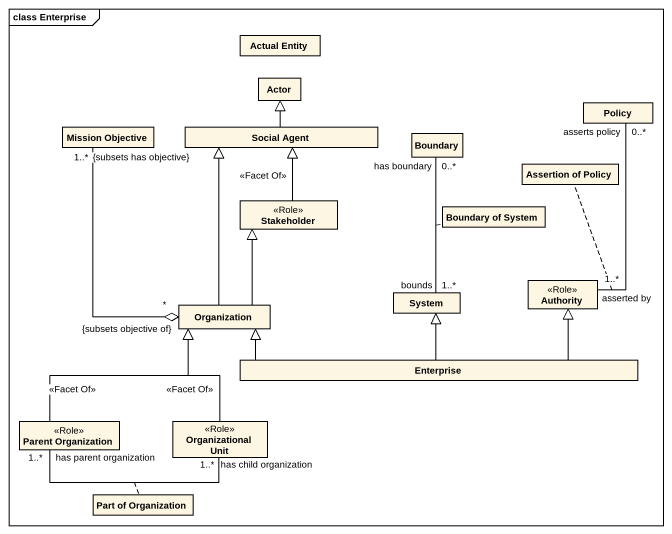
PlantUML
@startuml
mainframe class Enterprise
hide circle
hide empty members
class "Actual Entity" as Actual_Entity
class "Actor" as Actor_
class Policy
class "Mission Objective" as Mission_Objective
class "Social Agent" as Social_Agent
class "Boundary" as Boundary_
class "Assertion of Policy" as Assertion_of_Policy
class Stakeholder <<Role>>
class "Boundary of System" as Boundary_of_System
class Organization
class System
class Authority <<Role>>
class Enterprise
class "Parent Organization" as Parent_Organization <<Role>>
class "Organizational Unit" as Organizational_Unit <<Role>>
class "Part of Organization" as Part_of_Organization
Social_Agent -up-|> Actor_
Stakeholder -up-|> Social_Agent : <<Facet Of>>
Organization "*\n{subsets objective of}" o-up- "1..*\n{subsets has objective}" Mission_Objective
Organization -up-|> Social_Agent
Organization -up-|> Stakeholder
System "bounds\n1..*" -up- "has boundary\n0..*" Boundary_
(System, Boundary_) .. Boundary_of_System
Authority "asserted by\n1..*" -up- "asserts policy\n0..*" Policy
(Authority, Policy) .. Assertion_of_Policy
Enterprise -left-|> Organization
Enterprise -up-|> System
Enterprise -up-|> Authority
Parent_Organization -up-|> Organization : <<Facet Of>>
Organizational_Unit -up-|> Organization : <<Facet Of>>
Organizational_Unit "has child organization\n1..*" -left- "has parent organization\n1..*" Parent_Organization
(Organizational_Unit, Parent_Organization) .. Part_of_Organization
@enduml
